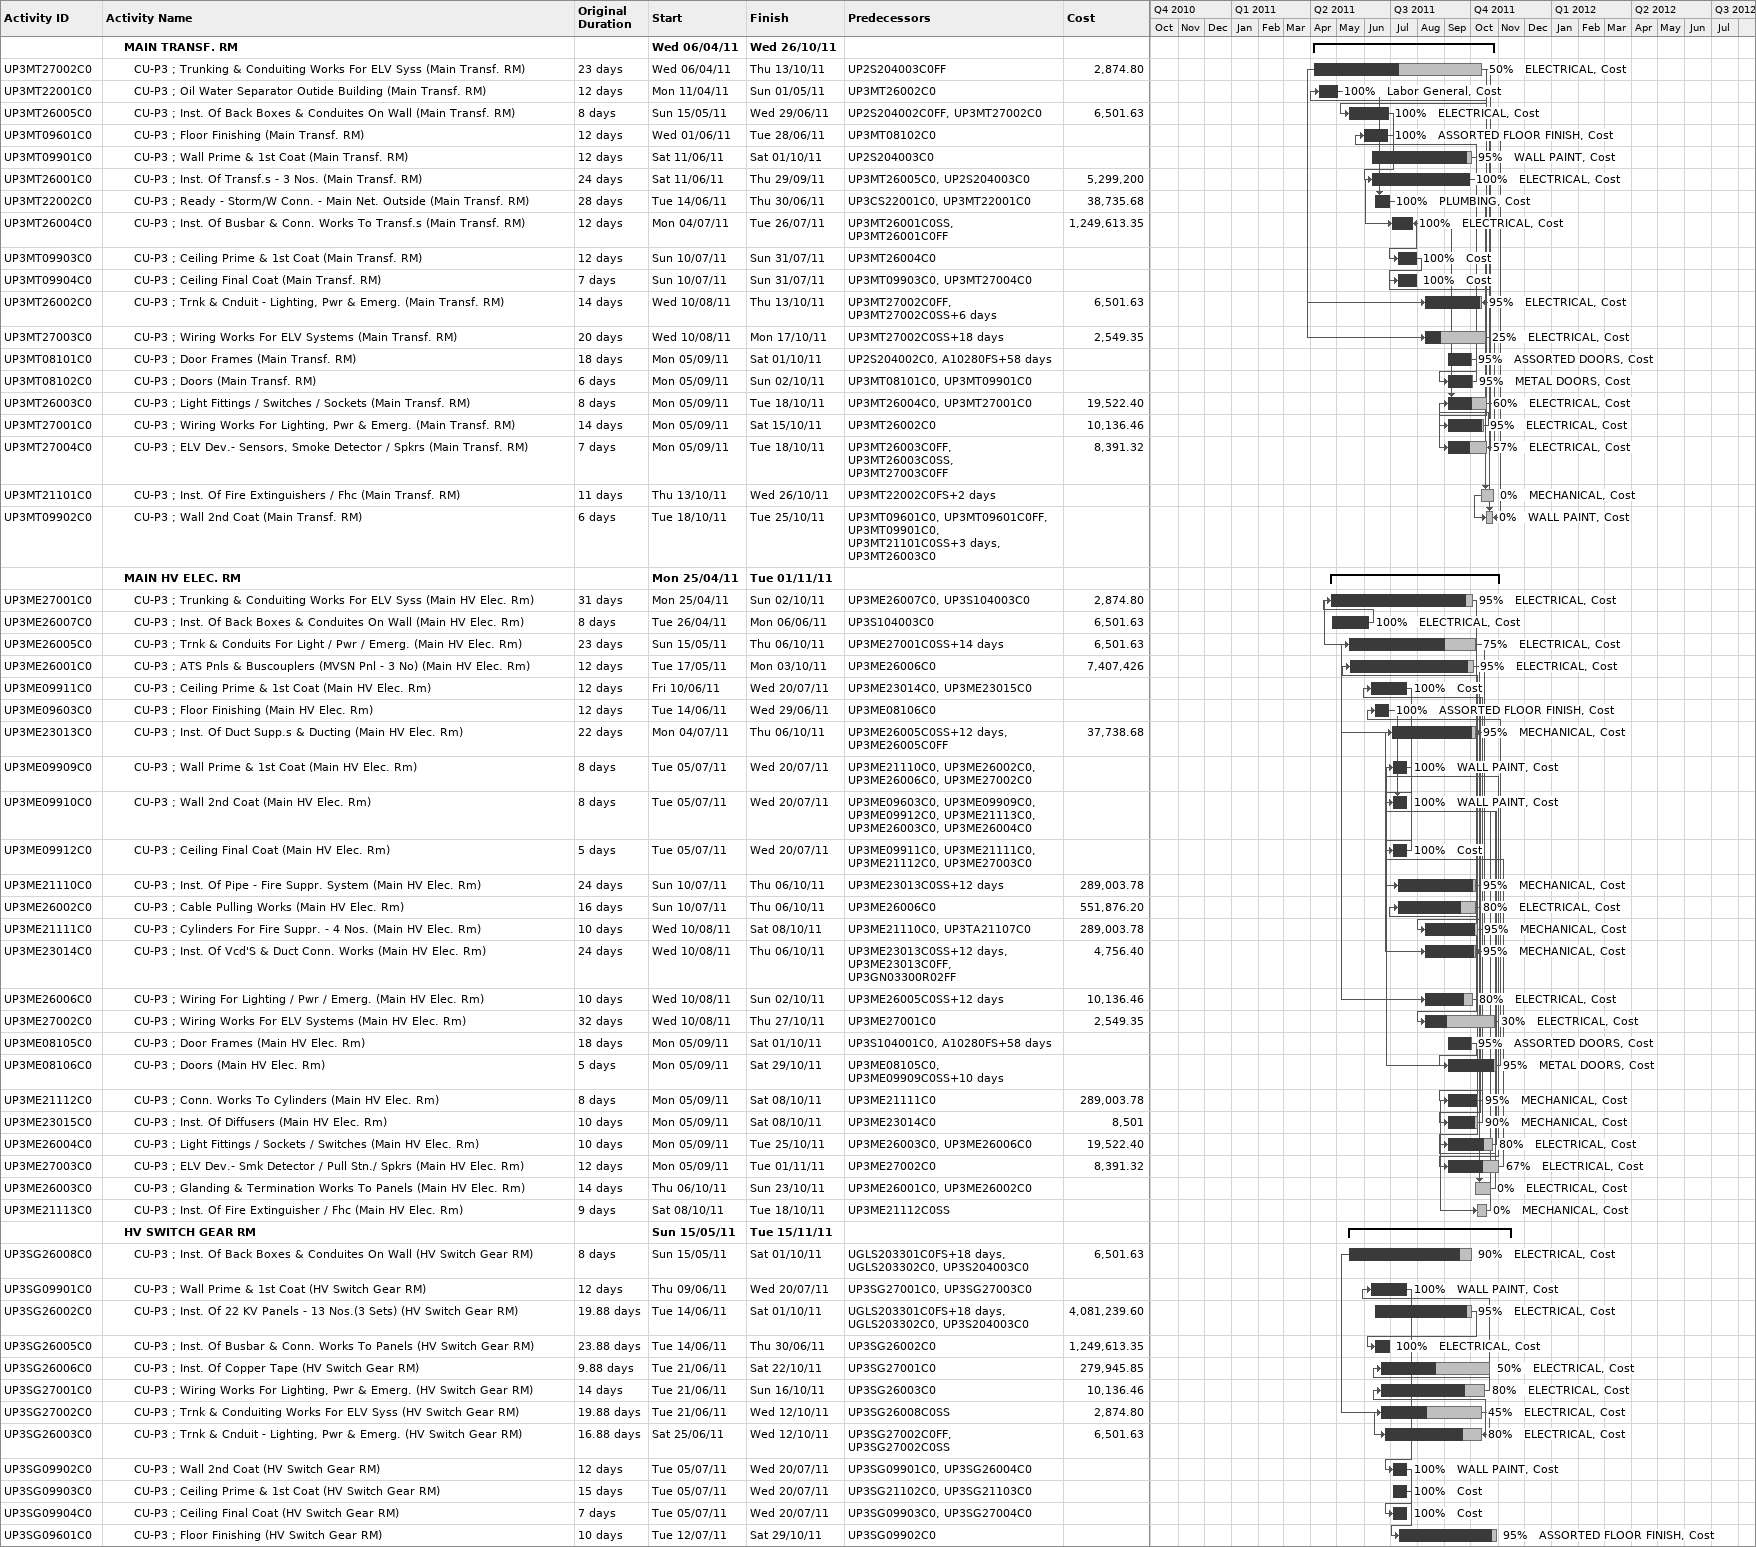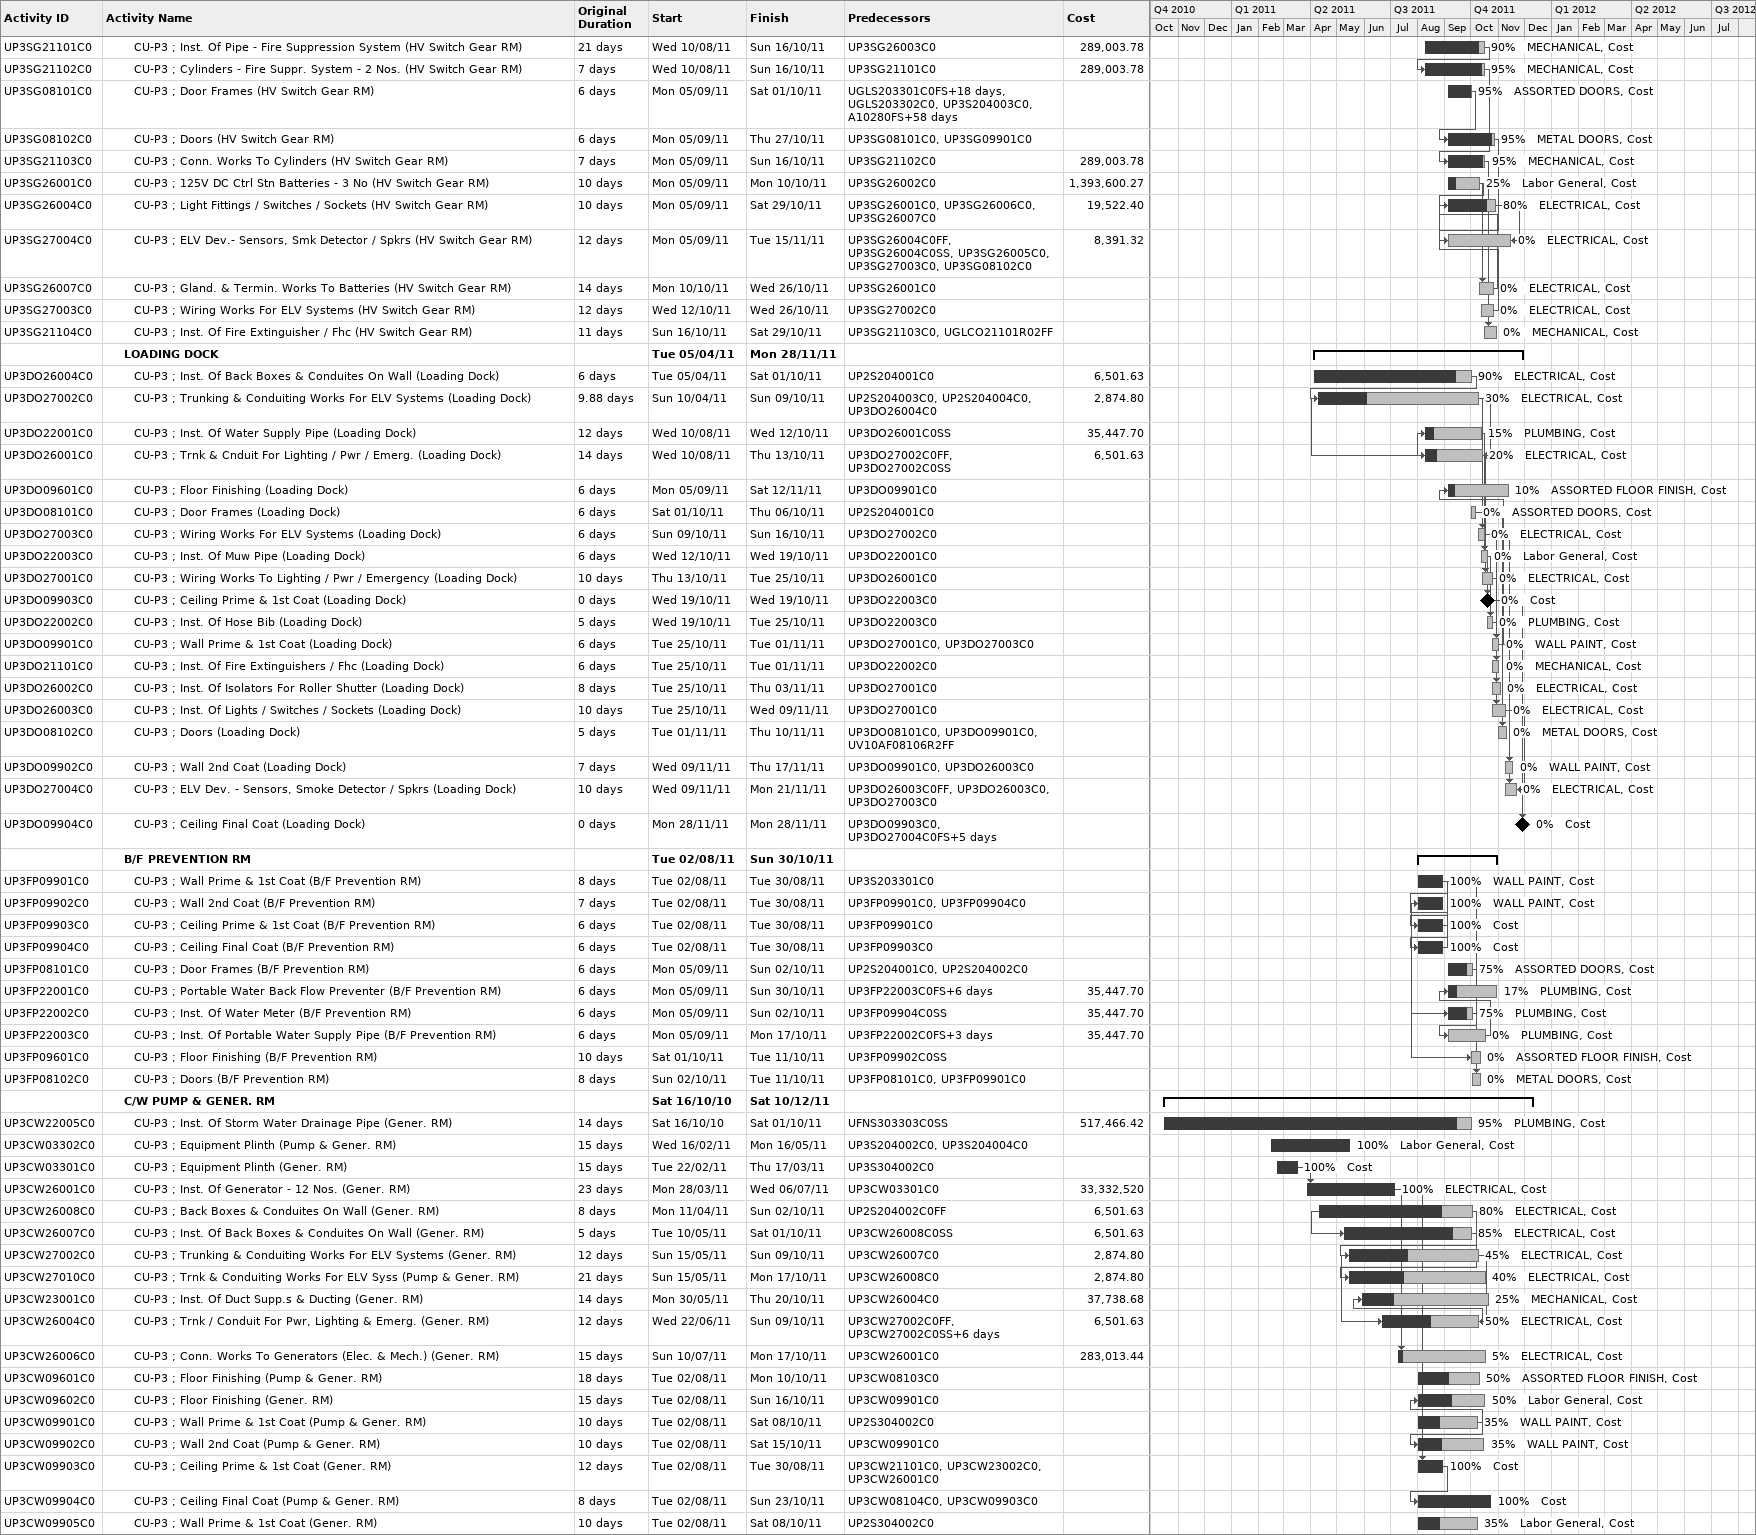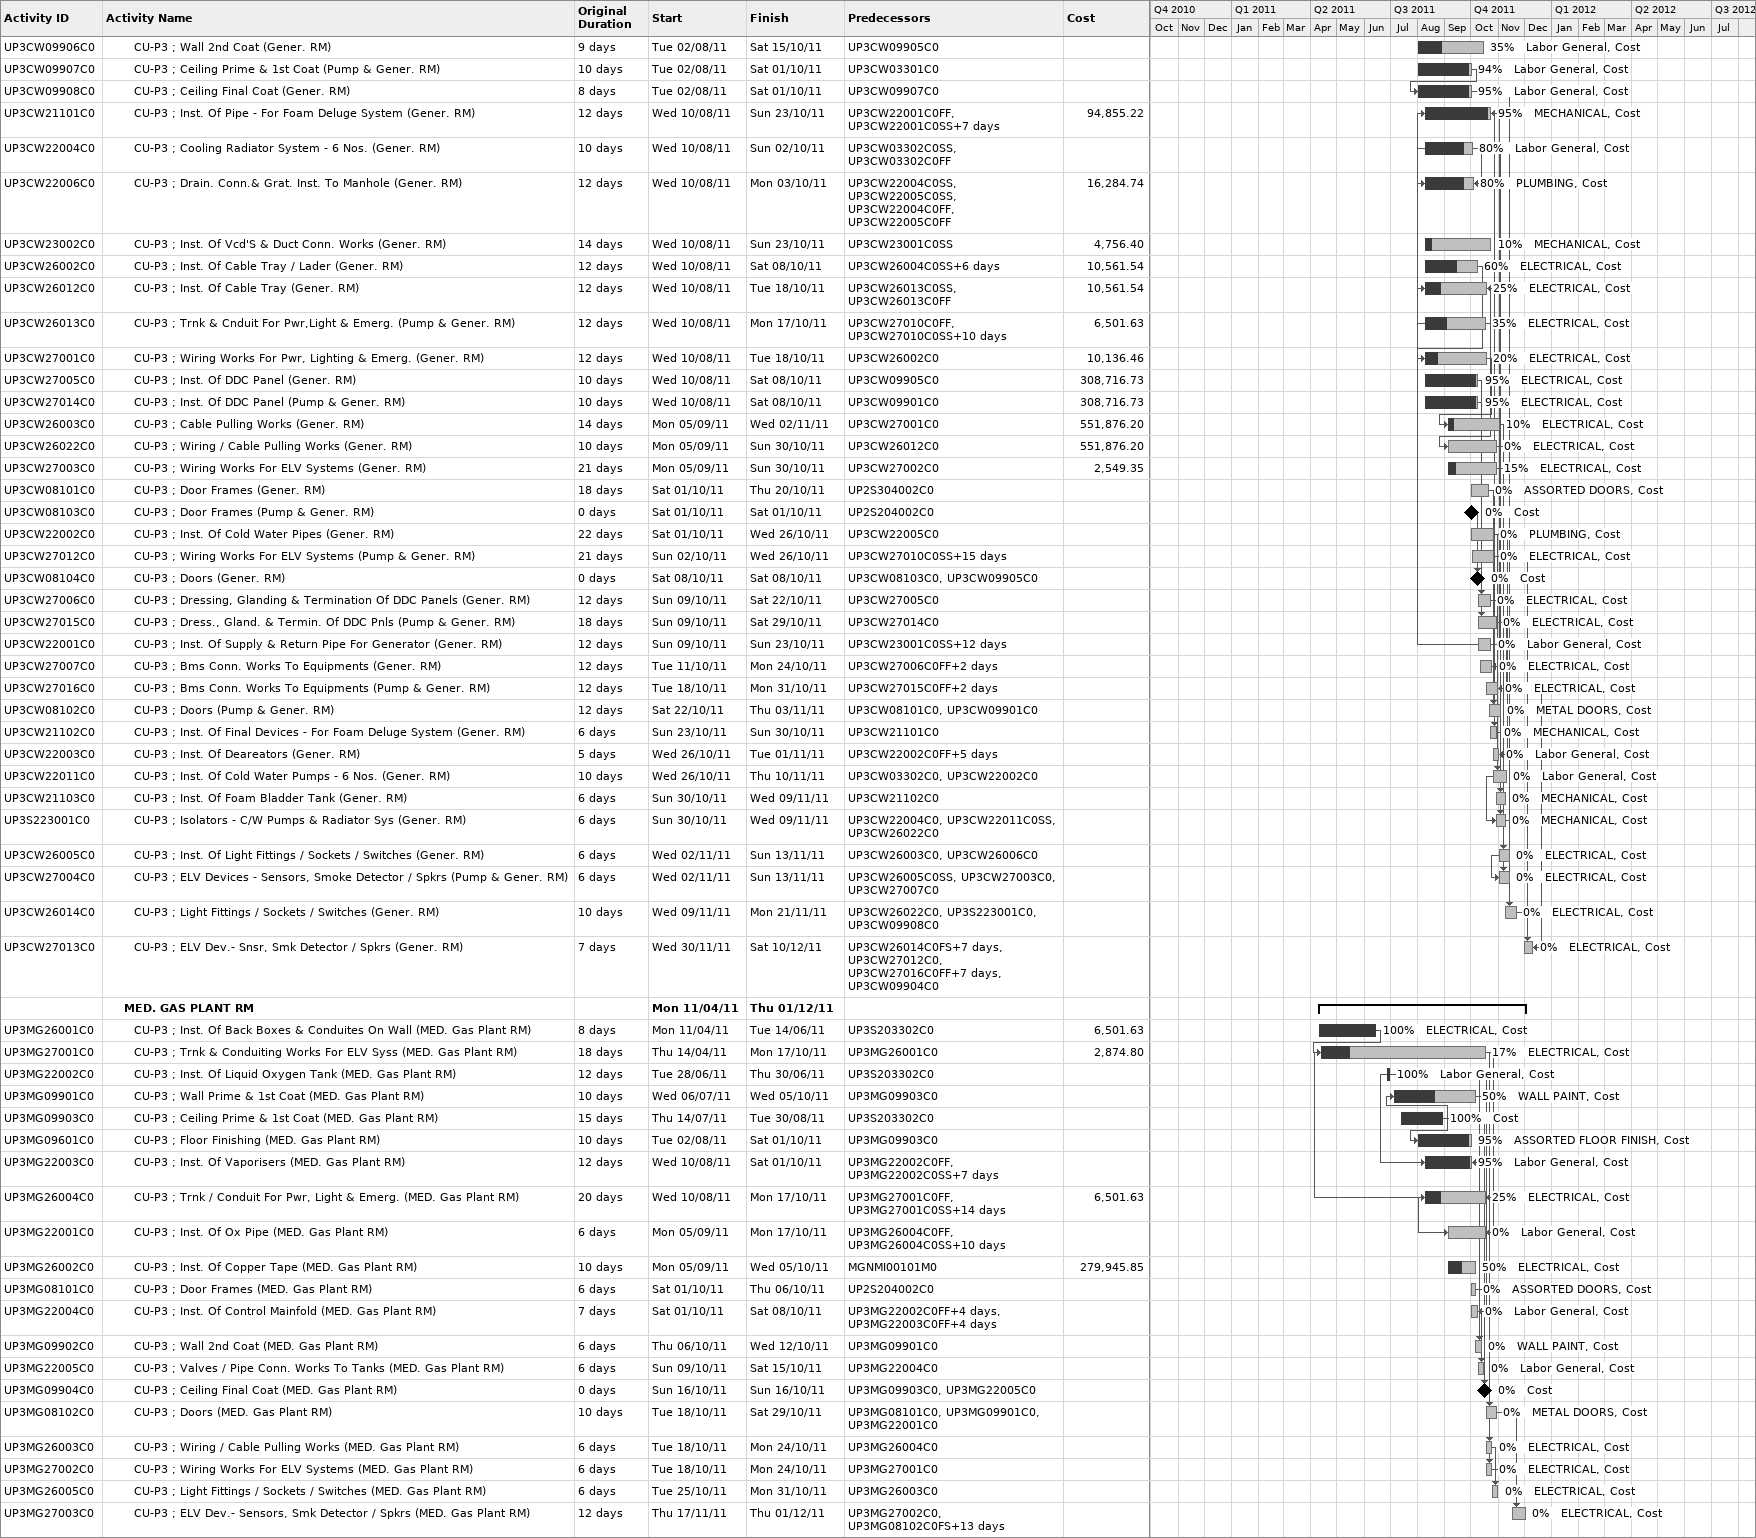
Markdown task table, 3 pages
| ID | Level | Task | Original duration | Start | Finish | Predecessors | Resources | % complete | Cost |
|---|---|---|---|---|---|---|---|---|---|
|  | 3 | **MAIN TRANSF. RM** |  | 2011-04-06 | 2011-10-26 |  |  |  |  |
| UP3MT27002C0 | 4 | CU-P3 ; Trunking & Conduiting Works For ELV Syss (Main Transf. RM) | 23d | 2011-04-06 | 2011-10-13 | UP2S204003C0FF | ELECTRICAL, Cost | 50 | 2874.80 |
| UP3MT22001C0 | 4 | CU-P3 ; Oil Water Separator Outide Building (Main Transf. RM) | 12d | 2011-04-11 | 2011-05-01 | UP3MT26002C0 | Labor General, Cost | 100 |  |
| UP3MT26005C0 | 4 | CU-P3 ; Inst. Of Back Boxes & Conduites On Wall (Main Transf. RM) | 8d | 2011-05-15 | 2011-06-29 | UP2S204002C0FF, UP3MT27002C0 | ELECTRICAL, Cost | 100 | 6501.63 |
| UP3MT09601C0 | 4 | CU-P3 ; Floor Finishing (Main Transf. RM) | 12d | 2011-06-01 | 2011-06-28 | UP3MT08102C0 | ASSORTED FLOOR FINISH, Cost | 100 |  |
| UP3MT09901C0 | 4 | CU-P3 ; Wall Prime & 1st Coat (Main Transf. RM) | 12d | 2011-06-11 | 2011-10-01 | UP2S204003C0 | WALL PAINT, Cost | 95 |  |
| UP3MT26001C0 | 4 | CU-P3 ; Inst. Of Transf.s - 3 Nos. (Main Transf. RM) | 24d | 2011-06-11 | 2011-09-29 | UP3MT26005C0, UP2S204003C0 | ELECTRICAL, Cost | 100 | 5299200 |
| UP3MT22002C0 | 4 | CU-P3 ; Ready - Storm/W Conn. - Main Net. Outside (Main Transf. RM) | 28d | 2011-06-14 | 2011-06-30 | UP3CS22001C0, UP3MT22001C0 | PLUMBING, Cost | 100 | 38735.68 |
| UP3MT26004C0 | 4 | CU-P3 ; Inst. Of Busbar & Conn. Works To Transf.s (Main Transf. RM) | 12d | 2011-07-04 | 2011-07-26 | UP3MT26001C0SS, UP3MT26001C0FF | ELECTRICAL, Cost | 100 | 1249613.35 |
| UP3MT09903C0 | 4 | CU-P3 ; Ceiling Prime & 1st Coat (Main Transf. RM) | 12d | 2011-07-10 | 2011-07-31 | UP3MT26004C0 | Cost | 100 |  |
| UP3MT09904C0 | 4 | CU-P3 ; Ceiling Final Coat (Main Transf. RM) | 7d | 2011-07-10 | 2011-07-31 | UP3MT09903C0, UP3MT27004C0 | Cost | 100 |  |
| UP3MT26002C0 | 4 | CU-P3 ; Trnk & Cnduit - Lighting, Pwr & Emerg. (Main Transf. RM) | 14d | 2011-08-10 | 2011-10-13 | UP3MT27002C0FF, UP3MT27002C0SS+6d | ELECTRICAL, Cost | 95 | 6501.63 |
| UP3MT27003C0 | 4 | CU-P3 ; Wiring Works For ELV Systems (Main Transf. RM) | 20d | 2011-08-10 | 2011-10-17 | UP3MT27002C0SS+18d | ELECTRICAL, Cost | 25 | 2549.35 |
| UP3MT08101C0 | 4 | CU-P3 ; Door Frames (Main Transf. RM) | 18d | 2011-09-05 | 2011-10-01 | UP2S204002C0, A10280FS+58d | ASSORTED DOORS, Cost | 95 |  |
| UP3MT08102C0 | 4 | CU-P3 ; Doors (Main Transf. RM) | 6d | 2011-09-05 | 2011-10-02 | UP3MT08101C0, UP3MT09901C0 | METAL DOORS, Cost | 95 |  |
| UP3MT26003C0 | 4 | CU-P3 ; Light Fittings / Switches / Sockets (Main Transf. RM) | 8d | 2011-09-05 | 2011-10-18 | UP3MT26004C0, UP3MT27001C0 | ELECTRICAL, Cost | 60 | 19522.40 |
| UP3MT27001C0 | 4 | CU-P3 ; Wiring Works For Lighting, Pwr & Emerg. (Main Transf. RM) | 14d | 2011-09-05 | 2011-10-15 | UP3MT26002C0 | ELECTRICAL, Cost | 95 | 10136.46 |
| UP3MT27004C0 | 4 | CU-P3 ; ELV Dev.- Sensors, Smoke Detector / Spkrs (Main Transf. RM) | 7d | 2011-09-05 | 2011-10-18 | UP3MT26003C0FF, UP3MT26003C0SS, UP3MT27003C0FF | ELECTRICAL, Cost | 57 | 8391.32 |
| UP3MT21101C0 | 4 | CU-P3 ; Inst. Of Fire Extinguishers / Fhc (Main Transf. RM) | 11d | 2011-10-13 | 2011-10-26 | UP3MT22002C0FS+2d | MECHANICAL, Cost | 0 |  |
| UP3MT09902C0 | 4 | CU-P3 ; Wall 2nd Coat (Main Transf. RM) | 6d | 2011-10-18 | 2011-10-25 | UP3MT09601C0, UP3MT09601C0FF, UP3MT09901C0, UP3MT21101C0SS+3d, UP3MT26003C0 | WALL PAINT, Cost | 0 |  |
|  | 3 | **MAIN HV ELEC. RM** |  | 2011-04-25 | 2011-11-01 |  |  |  |  |
| UP3ME27001C0 | 4 | CU-P3 ; Trunking & Conduiting Works For ELV Syss (Main HV Elec. Rm) | 31d | 2011-04-25 | 2011-10-02 | UP3ME26007C0, UP3S104003C0 | ELECTRICAL, Cost | 95 | 2874.80 |
| UP3ME26007C0 | 4 | CU-P3 ; Inst. Of Back Boxes & Conduites On Wall (Main HV Elec. Rm) | 8d | 2011-04-26 | 2011-06-06 | UP3S104003C0 | ELECTRICAL, Cost | 100 | 6501.63 |
| UP3ME26005C0 | 4 | CU-P3 ; Trnk & Conduits For Light / Pwr / Emerg. (Main HV Elec. Rm) | 23d | 2011-05-15 | 2011-10-06 | UP3ME27001C0SS+14d | ELECTRICAL, Cost | 75 | 6501.63 |
| UP3ME26001C0 | 4 | CU-P3 ; ATS Pnls & Buscouplers (MVSN Pnl - 3 No) (Main HV Elec. Rm) | 12d | 2011-05-17 | 2011-10-03 | UP3ME26006C0 | ELECTRICAL, Cost | 95 | 7407426 |
| UP3ME09911C0 | 4 | CU-P3 ; Ceiling Prime & 1st Coat (Main HV Elec. Rm) | 12d | 2011-06-10 | 2011-07-20 | UP3ME23014C0, UP3ME23015C0 | Cost | 100 |  |
| UP3ME09603C0 | 4 | CU-P3 ; Floor Finishing (Main HV Elec. Rm) | 12d | 2011-06-14 | 2011-06-29 | UP3ME08106C0 | ASSORTED FLOOR FINISH, Cost | 100 |  |
| UP3ME23013C0 | 4 | CU-P3 ; Inst. Of Duct Supp.s & Ducting (Main HV Elec. Rm) | 22d | 2011-07-04 | 2011-10-06 | UP3ME26005C0SS+12d, UP3ME26005C0FF | MECHANICAL, Cost | 95 | 37738.68 |
| UP3ME09909C0 | 4 | CU-P3 ; Wall Prime & 1st Coat (Main HV Elec. Rm) | 8d | 2011-07-05 | 2011-07-20 | UP3ME21110C0, UP3ME26002C0, UP3ME26006C0, UP3ME27002C0 | WALL PAINT, Cost | 100 |  |
| UP3ME09910C0 | 4 | CU-P3 ; Wall 2nd Coat (Main HV Elec. Rm) | 8d | 2011-07-05 | 2011-07-20 | UP3ME09603C0, UP3ME09909C0, UP3ME09912C0, UP3ME21113C0, UP3ME26003C0, UP3ME26004C0 | WALL PAINT, Cost | 100 |  |
| UP3ME09912C0 | 4 | CU-P3 ; Ceiling Final Coat (Main HV Elec. Rm) | 5d | 2011-07-05 | 2011-07-20 | UP3ME09911C0, UP3ME21111C0, UP3ME21112C0, UP3ME27003C0 | Cost | 100 |  |
| UP3ME21110C0 | 4 | CU-P3 ; Inst. Of Pipe - Fire Suppr. System (Main HV Elec. Rm) | 24d | 2011-07-10 | 2011-10-06 | UP3ME23013C0SS+12d | MECHANICAL, Cost | 95 | 289003.78 |
| UP3ME26002C0 | 4 | CU-P3 ; Cable Pulling Works (Main HV Elec. Rm) | 16d | 2011-07-10 | 2011-10-06 | UP3ME26006C0 | ELECTRICAL, Cost | 80 | 551876.20 |
| UP3ME21111C0 | 4 | CU-P3 ; Cylinders For Fire Suppr. - 4 Nos. (Main HV Elec. Rm) | 10d | 2011-08-10 | 2011-10-08 | UP3ME21110C0, UP3TA21107C0 | MECHANICAL, Cost | 95 | 289003.78 |
| UP3ME23014C0 | 4 | CU-P3 ; Inst. Of Vcd'S & Duct Conn. Works (Main HV Elec. Rm) | 24d | 2011-08-10 | 2011-10-06 | UP3ME23013C0SS+12d, UP3ME23013C0FF, UP3GN03300R02FF | MECHANICAL, Cost | 95 | 4756.40 |
| UP3ME26006C0 | 4 | CU-P3 ; Wiring For Lighting / Pwr / Emerg. (Main HV Elec. Rm) | 10d | 2011-08-10 | 2011-10-02 | UP3ME26005C0SS+12d | ELECTRICAL, Cost | 80 | 10136.46 |
| UP3ME27002C0 | 4 | CU-P3 ; Wiring Works For ELV Systems (Main HV Elec. Rm) | 32d | 2011-08-10 | 2011-10-27 | UP3ME27001C0 | ELECTRICAL, Cost | 30 | 2549.35 |
| UP3ME08105C0 | 4 | CU-P3 ; Door Frames (Main HV Elec. Rm) | 18d | 2011-09-05 | 2011-10-01 | UP3S104001C0, A10280FS+58d | ASSORTED DOORS, Cost | 95 |  |
| UP3ME08106C0 | 4 | CU-P3 ; Doors (Main HV Elec. Rm) | 5d | 2011-09-05 | 2011-10-29 | UP3ME08105C0, UP3ME09909C0SS+10d | METAL DOORS, Cost | 95 |  |
| UP3ME21112C0 | 4 | CU-P3 ; Conn. Works To Cylinders (Main HV Elec. Rm) | 8d | 2011-09-05 | 2011-10-08 | UP3ME21111C0 | MECHANICAL, Cost | 95 | 289003.78 |
| UP3ME23015C0 | 4 | CU-P3 ; Inst. Of Diffusers (Main HV Elec. Rm) | 10d | 2011-09-05 | 2011-10-08 | UP3ME23014C0 | MECHANICAL, Cost | 90 | 8501 |
| UP3ME26004C0 | 4 | CU-P3 ; Light Fittings / Sockets / Switches (Main HV Elec. Rm) | 10d | 2011-09-05 | 2011-10-25 | UP3ME26003C0, UP3ME26006C0 | ELECTRICAL, Cost | 80 | 19522.40 |
| UP3ME27003C0 | 4 | CU-P3 ; ELV Dev.- Smk Detector / Pull Stn./ Spkrs (Main HV Elec. Rm) | 12d | 2011-09-05 | 2011-11-01 | UP3ME27002C0 | ELECTRICAL, Cost | 67 | 8391.32 |
| UP3ME26003C0 | 4 | CU-P3 ; Glanding & Termination Works To Panels (Main HV Elec. Rm) | 14d | 2011-10-06 | 2011-10-23 | UP3ME26001C0, UP3ME26002C0 | ELECTRICAL, Cost | 0 |  |
| UP3ME21113C0 | 4 | CU-P3 ; Inst. Of Fire Extinguisher / Fhc (Main HV Elec. Rm) | 9d | 2011-10-08 | 2011-10-18 | UP3ME21112C0SS | MECHANICAL, Cost | 0 |  |
|  | 3 | **HV SWITCH GEAR RM** |  | 2011-05-15 | 2011-11-15 |  |  |  |  |
| UP3SG26008C0 | 4 | CU-P3 ; Inst. Of Back Boxes & Conduites On Wall (HV Switch Gear RM) | 8d | 2011-05-15 | 2011-10-01 | UGLS203301C0FS+18d, UGLS203302C0, UP3S204003C0 | ELECTRICAL, Cost | 90 | 6501.63 |
| UP3SG09901C0 | 4 | CU-P3 ; Wall Prime & 1st Coat (HV Switch Gear RM) | 12d | 2011-06-09 | 2011-07-20 | UP3SG27001C0, UP3SG27003C0 | WALL PAINT, Cost | 100 |  |
| UP3SG26002C0 | 4 | CU-P3 ; Inst. Of 22 KV Panels - 13 Nos.(3 Sets) (HV Switch Gear RM) | 19.88d | 2011-06-14 | 2011-10-01 | UGLS203301C0FS+18d, UGLS203302C0, UP3S204003C0 | ELECTRICAL, Cost | 95 | 4081239.60 |
| UP3SG26005C0 | 4 | CU-P3 ; Inst. Of Busbar & Conn. Works To Panels (HV Switch Gear RM) | 23.88d | 2011-06-14 | 2011-06-30 | UP3SG26002C0 | ELECTRICAL, Cost | 100 | 1249613.35 |
| UP3SG26006C0 | 4 | CU-P3 ; Inst. Of Copper Tape (HV Switch Gear RM) | 9.88d | 2011-06-21 | 2011-10-22 | UP3SG27001C0 | ELECTRICAL, Cost | 50 | 279945.85 |
| UP3SG27001C0 | 4 | CU-P3 ; Wiring Works For Lighting, Pwr & Emerg. (HV Switch Gear RM) | 14d | 2011-06-21 | 2011-10-16 | UP3SG26003C0 | ELECTRICAL, Cost | 80 | 10136.46 |
| UP3SG27002C0 | 4 | CU-P3 ; Trnk & Conduiting Works For ELV Syss (HV Switch Gear RM) | 19.88d | 2011-06-21 | 2011-10-12 | UP3SG26008C0SS | ELECTRICAL, Cost | 45 | 2874.80 |
| UP3SG26003C0 | 4 | CU-P3 ; Trnk & Cnduit - Lighting, Pwr & Emerg. (HV Switch Gear RM) | 16.88d | 2011-06-25 | 2011-10-12 | UP3SG27002C0FF, UP3SG27002C0SS | ELECTRICAL, Cost | 80 | 6501.63 |
| UP3SG09902C0 | 4 | CU-P3 ; Wall 2nd Coat (HV Switch Gear RM) | 12d | 2011-07-05 | 2011-07-20 | UP3SG09901C0, UP3SG26004C0 | WALL PAINT, Cost | 100 |  |
| UP3SG09903C0 | 4 | CU-P3 ; Ceiling Prime & 1st Coat (HV Switch Gear RM) | 15d | 2011-07-05 | 2011-07-20 | UP3SG21102C0, UP3SG21103C0 | Cost | 100 |  |
| UP3SG09904C0 | 4 | CU-P3 ; Ceiling Final Coat (HV Switch Gear RM) | 7d | 2011-07-05 | 2011-07-20 | UP3SG09903C0, UP3SG27004C0 | Cost | 100 |  |
| UP3SG09601C0 | 4 | CU-P3 ; Floor Finishing (HV Switch Gear RM) | 10d | 2011-07-12 | 2011-10-29 | UP3SG09902C0 | ASSORTED FLOOR FINISH, Cost | 95 |  |
| UP3SG21101C0 | 4 | CU-P3 ; Inst. Of Pipe - Fire Suppression System (HV Switch Gear RM) | 21d | 2011-08-10 | 2011-10-16 | UP3SG26003C0 | MECHANICAL, Cost | 90 | 289003.78 |
| UP3SG21102C0 | 4 | CU-P3 ; Cylinders - Fire Suppr. System - 2 Nos. (HV Switch Gear RM) | 7d | 2011-08-10 | 2011-10-16 | UP3SG21101C0 | MECHANICAL, Cost | 95 | 289003.78 |
| UP3SG08101C0 | 4 | CU-P3 ; Door Frames (HV Switch Gear RM) | 6d | 2011-09-05 | 2011-10-01 | UGLS203301C0FS+18d, UGLS203302C0, UP3S204003C0, A10280FS+58d | ASSORTED DOORS, Cost | 95 |  |
| UP3SG08102C0 | 4 | CU-P3 ; Doors (HV Switch Gear RM) | 6d | 2011-09-05 | 2011-10-27 | UP3SG08101C0, UP3SG09901C0 | METAL DOORS, Cost | 95 |  |
| UP3SG21103C0 | 4 | CU-P3 ; Conn. Works To Cylinders (HV Switch Gear RM) | 7d | 2011-09-05 | 2011-10-16 | UP3SG21102C0 | MECHANICAL, Cost | 95 | 289003.78 |
| UP3SG26001C0 | 4 | CU-P3 ; 125V DC Ctrl Stn Batteries - 3 No (HV Switch Gear RM) | 10d | 2011-09-05 | 2011-10-10 | UP3SG26002C0 | Labor General, Cost | 25 | 1393600.27 |
| UP3SG26004C0 | 4 | CU-P3 ; Light Fittings / Switches / Sockets (HV Switch Gear RM) | 10d | 2011-09-05 | 2011-10-29 | UP3SG26001C0, UP3SG26006C0, UP3SG26007C0 | ELECTRICAL, Cost | 80 | 19522.40 |
| UP3SG27004C0 | 4 | CU-P3 ; ELV Dev.- Sensors, Smk Detector / Spkrs (HV Switch Gear RM) | 12d | 2011-09-05 | 2011-11-15 | UP3SG26004C0FF, UP3SG26004C0SS, UP3SG26005C0, UP3SG27003C0, UP3SG08102C0 | ELECTRICAL, Cost | 0 | 8391.32 |
| UP3SG26007C0 | 4 | CU-P3 ; Gland. & Termin. Works To Batteries (HV Switch Gear RM) | 14d | 2011-10-10 | 2011-10-26 | UP3SG26001C0 | ELECTRICAL, Cost | 0 |  |
| UP3SG27003C0 | 4 | CU-P3 ; Wiring Works For ELV Systems (HV Switch Gear RM) | 12d | 2011-10-12 | 2011-10-26 | UP3SG27002C0 | ELECTRICAL, Cost | 0 |  |
| UP3SG21104C0 | 4 | CU-P3 ; Inst. Of Fire Extinguisher / Fhc (HV Switch Gear RM) | 11d | 2011-10-16 | 2011-10-29 | UP3SG21103C0, UGLCO21101R02FF | MECHANICAL, Cost | 0 |  |
|  | 3 | **LOADING DOCK** |  | 2011-04-05 | 2011-11-28 |  |  |  |  |
| UP3DO26004C0 | 4 | CU-P3 ; Inst. Of Back Boxes & Conduites On Wall (Loading Dock) | 6d | 2011-04-05 | 2011-10-01 | UP2S204001C0 | ELECTRICAL, Cost | 90 | 6501.63 |
| UP3DO27002C0 | 4 | CU-P3 ; Trunking & Conduiting Works For ELV Systems (Loading Dock) | 9.88d | 2011-04-10 | 2011-10-09 | UP2S204003C0, UP2S204004C0, UP3DO26004C0 | ELECTRICAL, Cost | 30 | 2874.80 |
| UP3DO22001C0 | 4 | CU-P3 ; Inst. Of Water Supply Pipe (Loading Dock) | 12d | 2011-08-10 | 2011-10-12 | UP3DO26001C0SS | PLUMBING, Cost | 15 | 35447.70 |
| UP3DO26001C0 | 4 | CU-P3 ; Trnk & Cnduit For Lighting / Pwr / Emerg. (Loading Dock) | 14d | 2011-08-10 | 2011-10-13 | UP3DO27002C0FF, UP3DO27002C0SS | ELECTRICAL, Cost | 20 | 6501.63 |
| UP3DO09601C0 | 4 | CU-P3 ; Floor Finishing (Loading Dock) | 6d | 2011-09-05 | 2011-11-12 | UP3DO09901C0 | ASSORTED FLOOR FINISH, Cost | 10 |  |
| UP3DO08101C0 | 4 | CU-P3 ; Door Frames (Loading Dock) | 6d | 2011-10-01 | 2011-10-06 | UP2S204001C0 | ASSORTED DOORS, Cost | 0 |  |
| UP3DO27003C0 | 4 | CU-P3 ; Wiring Works For ELV Systems (Loading Dock) | 6d | 2011-10-09 | 2011-10-16 | UP3DO27002C0 | ELECTRICAL, Cost | 0 |  |
| UP3DO22003C0 | 4 | CU-P3 ; Inst. Of Muw Pipe (Loading Dock) | 6d | 2011-10-12 | 2011-10-19 | UP3DO22001C0 | Labor General, Cost | 0 |  |
| UP3DO27001C0 | 4 | CU-P3 ; Wiring Works To Lighting / Pwr / Emergency (Loading Dock) | 10d | 2011-10-13 | 2011-10-25 | UP3DO26001C0 | ELECTRICAL, Cost | 0 |  |
| UP3DO09903C0 | 4 | CU-P3 ; Ceiling Prime & 1st Coat (Loading Dock) | 0d | 2011-10-19 | 2011-10-19 | UP3DO22003C0 | Cost | 0 |  |
| UP3DO22002C0 | 4 | CU-P3 ; Inst. Of Hose Bib (Loading Dock) | 5d | 2011-10-19 | 2011-10-25 | UP3DO22003C0 | PLUMBING, Cost | 0 |  |
| UP3DO09901C0 | 4 | CU-P3 ; Wall Prime & 1st Coat (Loading Dock) | 6d | 2011-10-25 | 2011-11-01 | UP3DO27001C0, UP3DO27003C0 | WALL PAINT, Cost | 0 |  |
| UP3DO21101C0 | 4 | CU-P3 ; Inst. Of Fire Extinguishers / Fhc (Loading Dock) | 6d | 2011-10-25 | 2011-11-01 | UP3DO22002C0 | MECHANICAL, Cost | 0 |  |
| UP3DO26002C0 | 4 | CU-P3 ; Inst. Of Isolators For Roller Shutter (Loading Dock) | 8d | 2011-10-25 | 2011-11-03 | UP3DO27001C0 | ELECTRICAL, Cost | 0 |  |
| UP3DO26003C0 | 4 | CU-P3 ; Inst. Of Lights / Switches / Sockets (Loading Dock) | 10d | 2011-10-25 | 2011-11-09 | UP3DO27001C0 | ELECTRICAL, Cost | 0 |  |
| UP3DO08102C0 | 4 | CU-P3 ; Doors (Loading Dock) | 5d | 2011-11-01 | 2011-11-10 | UP3DO08101C0, UP3DO09901C0, UV10AF08106R2FF | METAL DOORS, Cost | 0 |  |
| UP3DO09902C0 | 4 | CU-P3 ; Wall 2nd Coat (Loading Dock) | 7d | 2011-11-09 | 2011-11-17 | UP3DO09901C0, UP3DO26003C0 | WALL PAINT, Cost | 0 |  |
| UP3DO27004C0 | 4 | CU-P3 ; ELV Dev. - Sensors, Smoke Detector / Spkrs (Loading Dock) | 10d | 2011-11-09 | 2011-11-21 | UP3DO26003C0FF, UP3DO26003C0, UP3DO27003C0 | ELECTRICAL, Cost | 0 |  |
| UP3DO09904C0 | 4 | CU-P3 ; Ceiling Final Coat (Loading Dock) | 0d | 2011-11-28 | 2011-11-28 | UP3DO09903C0, UP3DO27004C0FS+5d | Cost | 0 |  |
|  | 3 | **B/F PREVENTION RM** |  | 2011-08-02 | 2011-10-30 |  |  |  |  |
| UP3FP09901C0 | 4 | CU-P3 ; Wall Prime & 1st Coat (B/F Prevention RM) | 8d | 2011-08-02 | 2011-08-30 | UP3S203301C0 | WALL PAINT, Cost | 100 |  |
| UP3FP09902C0 | 4 | CU-P3 ; Wall 2nd Coat (B/F Prevention RM) | 7d | 2011-08-02 | 2011-08-30 | UP3FP09901C0, UP3FP09904C0 | WALL PAINT, Cost | 100 |  |
| UP3FP09903C0 | 4 | CU-P3 ; Ceiling Prime & 1st Coat (B/F Prevention RM) | 6d | 2011-08-02 | 2011-08-30 | UP3FP09901C0 | Cost | 100 |  |
| UP3FP09904C0 | 4 | CU-P3 ; Ceiling Final Coat (B/F Prevention RM) | 6d | 2011-08-02 | 2011-08-30 | UP3FP09903C0 | Cost | 100 |  |
| UP3FP08101C0 | 4 | CU-P3 ; Door Frames (B/F Prevention RM) | 6d | 2011-09-05 | 2011-10-02 | UP2S204001C0, UP2S204002C0 | ASSORTED DOORS, Cost | 75 |  |
| UP3FP22001C0 | 4 | CU-P3 ; Portable Water Back Flow Preventer (B/F Prevention RM) | 6d | 2011-09-05 | 2011-10-30 | UP3FP22003C0FS+6d | PLUMBING, Cost | 17 | 35447.70 |
| UP3FP22002C0 | 4 | CU-P3 ; Inst. Of Water Meter (B/F Prevention RM) | 6d | 2011-09-05 | 2011-10-02 | UP3FP09904C0SS | PLUMBING, Cost | 75 | 35447.70 |
| UP3FP22003C0 | 4 | CU-P3 ; Inst. Of Portable Water Supply Pipe (B/F Prevention RM) | 6d | 2011-09-05 | 2011-10-17 | UP3FP22002C0FS+3d | PLUMBING, Cost | 0 | 35447.70 |
| UP3FP09601C0 | 4 | CU-P3 ; Floor Finishing (B/F Prevention RM) | 10d | 2011-10-01 | 2011-10-11 | UP3FP09902C0SS | ASSORTED FLOOR FINISH, Cost | 0 |  |
| UP3FP08102C0 | 4 | CU-P3 ; Doors (B/F Prevention RM) | 8d | 2011-10-02 | 2011-10-11 | UP3FP08101C0, UP3FP09901C0 | METAL DOORS, Cost | 0 |  |
|  | 3 | **C/W PUMP & GENER. RM** |  | 2010-10-16 | 2011-12-10 |  |  |  |  |
| UP3CW22005C0 | 4 | CU-P3 ; Inst. Of Storm Water Drainage Pipe (Gener. RM) | 14d | 2010-10-16 | 2011-10-01 | UFNS303303C0SS | PLUMBING, Cost | 95 | 517466.42 |
| UP3CW03302C0 | 4 | CU-P3 ; Equipment Plinth (Pump & Gener. RM) | 15d | 2011-02-16 | 2011-05-16 | UP3S204002C0, UP3S204004C0 | Labor General, Cost | 100 |  |
| UP3CW03301C0 | 4 | CU-P3 ; Equipment Plinth (Gener. RM) | 15d | 2011-02-22 | 2011-03-17 | UP3S304002C0 | Cost | 100 |  |
| UP3CW26001C0 | 4 | CU-P3 ; Inst. Of Generator - 12 Nos. (Gener. RM) | 23d | 2011-03-28 | 2011-07-06 | UP3CW03301C0 | ELECTRICAL, Cost | 100 | 33332520 |
| UP3CW26008C0 | 4 | CU-P3 ; Back Boxes & Conduites On Wall (Gener. RM) | 8d | 2011-04-11 | 2011-10-02 | UP2S204002C0FF | ELECTRICAL, Cost | 80 | 6501.63 |
| UP3CW26007C0 | 4 | CU-P3 ; Inst. Of Back Boxes & Conduites On Wall (Gener. RM) | 5d | 2011-05-10 | 2011-10-01 | UP3CW26008C0SS | ELECTRICAL, Cost | 85 | 6501.63 |
| UP3CW27002C0 | 4 | CU-P3 ; Trunking & Conduiting Works For ELV Systems (Gener. RM) | 12d | 2011-05-15 | 2011-10-09 | UP3CW26007C0 | ELECTRICAL, Cost | 45 | 2874.80 |
| UP3CW27010C0 | 4 | CU-P3 ; Trnk & Conduiting Works For ELV Syss (Pump & Gener. RM) | 21d | 2011-05-15 | 2011-10-17 | UP3CW26008C0 | ELECTRICAL, Cost | 40 | 2874.80 |
| UP3CW23001C0 | 4 | CU-P3 ; Inst. Of Duct Supp.s & Ducting (Gener. RM) | 14d | 2011-05-30 | 2011-10-20 | UP3CW26004C0 | MECHANICAL, Cost | 25 | 37738.68 |
| UP3CW26004C0 | 4 | CU-P3 ; Trnk / Conduit For Pwr, Lighting & Emerg. (Gener. RM) | 12d | 2011-06-22 | 2011-10-09 | UP3CW27002C0FF, UP3CW27002C0SS+6d | ELECTRICAL, Cost | 50 | 6501.63 |
| UP3CW26006C0 | 4 | CU-P3 ; Conn. Works To Generators (Elec. & Mech.) (Gener. RM) | 15d | 2011-07-10 | 2011-10-17 | UP3CW26001C0 | ELECTRICAL, Cost | 5 | 283013.44 |
| UP3CW09601C0 | 4 | CU-P3 ; Floor Finishing (Pump & Gener. RM) | 18d | 2011-08-02 | 2011-10-10 | UP3CW08103C0 | ASSORTED FLOOR FINISH, Cost | 50 |  |
| UP3CW09602C0 | 4 | CU-P3 ; Floor Finishing (Gener. RM) | 15d | 2011-08-02 | 2011-10-16 | UP3CW09901C0 | Labor General, Cost | 50 |  |
| UP3CW09901C0 | 4 | CU-P3 ; Wall Prime & 1st Coat (Pump & Gener. RM) | 10d | 2011-08-02 | 2011-10-08 | UP2S304002C0 | WALL PAINT, Cost | 35 |  |
| UP3CW09902C0 | 4 | CU-P3 ; Wall 2nd Coat (Pump & Gener. RM) | 10d | 2011-08-02 | 2011-10-15 | UP3CW09901C0 | WALL PAINT, Cost | 35 |  |
| UP3CW09903C0 | 4 | CU-P3 ; Ceiling Prime & 1st Coat (Gener. RM) | 12d | 2011-08-02 | 2011-08-30 | UP3CW21101C0, UP3CW23002C0, UP3CW26001C0 | Cost | 100 |  |
| UP3CW09904C0 | 4 | CU-P3 ; Ceiling Final Coat (Pump & Gener. RM) | 8d | 2011-08-02 | 2011-10-23 | UP3CW08104C0, UP3CW09903C0 | Cost | 100 |  |
| UP3CW09905C0 | 4 | CU-P3 ; Wall Prime & 1st Coat (Gener. RM) | 10d | 2011-08-02 | 2011-10-08 | UP2S304002C0 | Labor General, Cost | 35 |  |
| UP3CW09906C0 | 4 | CU-P3 ; Wall 2nd Coat (Gener. RM) | 9d | 2011-08-02 | 2011-10-15 | UP3CW09905C0 | Labor General, Cost | 35 |  |
| UP3CW09907C0 | 4 | CU-P3 ; Ceiling Prime & 1st Coat (Pump & Gener. RM) | 10d | 2011-08-02 | 2011-10-01 | UP3CW03301C0 | Labor General, Cost | 94 |  |
| UP3CW09908C0 | 4 | CU-P3 ; Ceiling Final Coat (Gener. RM) | 8d | 2011-08-02 | 2011-10-01 | UP3CW09907C0 | Labor General, Cost | 95 |  |
| UP3CW21101C0 | 4 | CU-P3 ; Inst. Of Pipe - For Foam Deluge System (Gener. RM) | 12d | 2011-08-10 | 2011-10-23 | UP3CW22001C0FF, UP3CW22001C0SS+7d | MECHANICAL, Cost | 95 | 94855.22 |
| UP3CW22004C0 | 4 | CU-P3 ; Cooling Radiator System - 6 Nos. (Gener. RM) | 10d | 2011-08-10 | 2011-10-02 | UP3CW03302C0SS, UP3CW03302C0FF | Labor General, Cost | 80 |  |
| UP3CW22006C0 | 4 | CU-P3 ; Drain. Conn.& Grat. Inst. To Manhole (Gener. RM) | 12d | 2011-08-10 | 2011-10-03 | UP3CW22004C0SS, UP3CW22005C0SS, UP3CW22004C0FF, UP3CW22005C0FF | PLUMBING, Cost | 80 | 16284.74 |
| UP3CW23002C0 | 4 | CU-P3 ; Inst. Of Vcd'S & Duct Conn. Works (Gener. RM) | 14d | 2011-08-10 | 2011-10-23 | UP3CW23001C0SS | MECHANICAL, Cost | 10 | 4756.40 |
| UP3CW26002C0 | 4 | CU-P3 ; Inst. Of Cable Tray / Lader (Gener. RM) | 12d | 2011-08-10 | 2011-10-08 | UP3CW26004C0SS+6d | ELECTRICAL, Cost | 60 | 10561.54 |
| UP3CW26012C0 | 4 | CU-P3 ; Inst. Of Cable Tray (Gener. RM) | 12d | 2011-08-10 | 2011-10-18 | UP3CW26013C0SS, UP3CW26013C0FF | ELECTRICAL, Cost | 25 | 10561.54 |
| UP3CW26013C0 | 4 | CU-P3 ; Trnk & Cnduit For Pwr,Light & Emerg. (Pump & Gener. RM) | 12d | 2011-08-10 | 2011-10-17 | UP3CW27010C0FF, UP3CW27010C0SS+10d | ELECTRICAL, Cost | 35 | 6501.63 |
| UP3CW27001C0 | 4 | CU-P3 ; Wiring Works For Pwr, Lighting & Emerg. (Gener. RM) | 12d | 2011-08-10 | 2011-10-18 | UP3CW26002C0 | ELECTRICAL, Cost | 20 | 10136.46 |
| UP3CW27005C0 | 4 | CU-P3 ; Inst. Of DDC Panel (Gener. RM) | 10d | 2011-08-10 | 2011-10-08 | UP3CW09905C0 | ELECTRICAL, Cost | 95 | 308716.73 |
| UP3CW27014C0 | 4 | CU-P3 ; Inst. Of DDC Panel (Pump & Gener. RM) | 10d | 2011-08-10 | 2011-10-08 | UP3CW09901C0 | ELECTRICAL, Cost | 95 | 308716.73 |
| UP3CW26003C0 | 4 | CU-P3 ; Cable Pulling Works (Gener. RM) | 14d | 2011-09-05 | 2011-11-02 | UP3CW27001C0 | ELECTRICAL, Cost | 10 | 551876.20 |
| UP3CW26022C0 | 4 | CU-P3 ; Wiring / Cable Pulling Works (Gener. RM) | 10d | 2011-09-05 | 2011-10-30 | UP3CW26012C0 | ELECTRICAL, Cost | 0 | 551876.20 |
| UP3CW27003C0 | 4 | CU-P3 ; Wiring Works For ELV Systems (Gener. RM) | 21d | 2011-09-05 | 2011-10-30 | UP3CW27002C0 | ELECTRICAL, Cost | 15 | 2549.35 |
| UP3CW08101C0 | 4 | CU-P3 ; Door Frames (Gener. RM) | 18d | 2011-10-01 | 2011-10-20 | UP2S304002C0 | ASSORTED DOORS, Cost | 0 |  |
| UP3CW08103C0 | 4 | CU-P3 ; Door Frames (Pump & Gener. RM) | 0d | 2011-10-01 | 2011-10-01 | UP2S204002C0 | Cost | 0 |  |
| UP3CW22002C0 | 4 | CU-P3 ; Inst. Of Cold Water Pipes (Gener. RM) | 22d | 2011-10-01 | 2011-10-26 | UP3CW22005C0 | PLUMBING, Cost | 0 |  |
| UP3CW27012C0 | 4 | CU-P3 ; Wiring Works For ELV Systems (Pump & Gener. RM) | 21d | 2011-10-02 | 2011-10-26 | UP3CW27010C0SS+15d | ELECTRICAL, Cost | 0 |  |
| UP3CW08104C0 | 4 | CU-P3 ; Doors (Gener. RM) | 0d | 2011-10-08 | 2011-10-08 | UP3CW08103C0, UP3CW09905C0 | Cost | 0 |  |
| UP3CW27006C0 | 4 | CU-P3 ; Dressing, Glanding & Termination Of DDC Panels (Gener. RM) | 12d | 2011-10-09 | 2011-10-22 | UP3CW27005C0 | ELECTRICAL, Cost | 0 |  |
| UP3CW27015C0 | 4 | CU-P3 ; Dress., Gland. & Termin. Of DDC Pnls (Pump & Gener. RM) | 18d | 2011-10-09 | 2011-10-29 | UP3CW27014C0 | ELECTRICAL, Cost | 0 |  |
| UP3CW22001C0 | 4 | CU-P3 ; Inst. Of Supply & Return Pipe For Generator (Gener. RM) | 12d | 2011-10-09 | 2011-10-23 | UP3CW23001C0SS+12d | Labor General, Cost | 0 |  |
| UP3CW27007C0 | 4 | CU-P3 ; Bms Conn. Works To Equipments (Gener. RM) | 12d | 2011-10-11 | 2011-10-24 | UP3CW27006C0FF+2d | ELECTRICAL, Cost | 0 |  |
| UP3CW27016C0 | 4 | CU-P3 ; Bms Conn. Works To Equipments (Pump & Gener. RM) | 12d | 2011-10-18 | 2011-10-31 | UP3CW27015C0FF+2d | ELECTRICAL, Cost | 0 |  |
| UP3CW08102C0 | 4 | CU-P3 ; Doors (Pump & Gener. RM) | 12d | 2011-10-22 | 2011-11-03 | UP3CW08101C0, UP3CW09901C0 | METAL DOORS, Cost | 0 |  |
| UP3CW21102C0 | 4 | CU-P3 ; Inst. Of Final Devices - For Foam Deluge System (Gener. RM) | 6d | 2011-10-23 | 2011-10-30 | UP3CW21101C0 | MECHANICAL, Cost | 0 |  |
| UP3CW22003C0 | 4 | CU-P3 ; Inst. Of Deareators (Gener. RM) | 5d | 2011-10-26 | 2011-11-01 | UP3CW22002C0FF+5d | Labor General, Cost | 0 |  |
| UP3CW22011C0 | 4 | CU-P3 ; Inst. Of Cold Water Pumps - 6 Nos. (Gener. RM) | 10d | 2011-10-26 | 2011-11-10 | UP3CW03302C0, UP3CW22002C0 | Labor General, Cost | 0 |  |
| UP3CW21103C0 | 4 | CU-P3 ; Inst. Of Foam Bladder Tank (Gener. RM) | 6d | 2011-10-30 | 2011-11-09 | UP3CW21102C0 | MECHANICAL, Cost | 0 |  |
| UP3S223001C0 | 4 | CU-P3 ; Isolators - C/W Pumps & Radiator Sys (Gener. RM) | 6d | 2011-10-30 | 2011-11-09 | UP3CW22004C0, UP3CW22011C0SS, UP3CW26022C0 | MECHANICAL, Cost | 0 |  |
| UP3CW26005C0 | 4 | CU-P3 ; Inst. Of Light Fittings / Sockets / Switches (Gener. RM) | 6d | 2011-11-02 | 2011-11-13 | UP3CW26003C0, UP3CW26006C0 | ELECTRICAL, Cost | 0 |  |
| UP3CW27004C0 | 4 | CU-P3 ; ELV Devices - Sensors, Smoke Detector / Spkrs (Pump & Gener. RM) | 6d | 2011-11-02 | 2011-11-13 | UP3CW26005C0SS, UP3CW27003C0, UP3CW27007C0 | ELECTRICAL, Cost | 0 |  |
| UP3CW26014C0 | 4 | CU-P3 ; Light Fittings / Sockets / Switches (Gener. RM) | 10d | 2011-11-09 | 2011-11-21 | UP3CW26022C0, UP3S223001C0, UP3CW09908C0 | ELECTRICAL, Cost | 0 |  |
| UP3CW27013C0 | 4 | CU-P3 ; ELV Dev.- Snsr, Smk Detector / Spkrs (Gener. RM) | 7d | 2011-11-30 | 2011-12-10 | UP3CW26014C0FS+7d, UP3CW27012C0, UP3CW27016C0FF+7d, UP3CW09904C0 | ELECTRICAL, Cost | 0 |  |
|  | 3 | **MED. GAS PLANT RM** |  | 2011-04-11 | 2011-12-01 |  |  |  |  |
| UP3MG26001C0 | 4 | CU-P3 ; Inst. Of Back Boxes & Conduites On Wall (MED. Gas Plant RM) | 8d | 2011-04-11 | 2011-06-14 | UP3S203302C0 | ELECTRICAL, Cost | 100 | 6501.63 |
| UP3MG27001C0 | 4 | CU-P3 ; Trnk & Conduiting Works For ELV Syss (MED. Gas Plant RM) | 18d | 2011-04-14 | 2011-10-17 | UP3MG26001C0 | ELECTRICAL, Cost | 17 | 2874.80 |
| UP3MG22002C0 | 4 | CU-P3 ; Inst. Of Liquid Oxygen Tank (MED. Gas Plant RM) | 12d | 2011-06-28 | 2011-06-30 | UP3S203302C0 | Labor General, Cost | 100 |  |
| UP3MG09901C0 | 4 | CU-P3 ; Wall Prime & 1st Coat (MED. Gas Plant RM) | 10d | 2011-07-06 | 2011-10-05 | UP3MG09903C0 | WALL PAINT, Cost | 50 |  |
| UP3MG09903C0 | 4 | CU-P3 ; Ceiling Prime & 1st Coat (MED. Gas Plant RM) | 15d | 2011-07-14 | 2011-08-30 | UP3S203302C0 | Cost | 100 |  |
| UP3MG09601C0 | 4 | CU-P3 ; Floor Finishing (MED. Gas Plant RM) | 10d | 2011-08-02 | 2011-10-01 | UP3MG09903C0 | ASSORTED FLOOR FINISH, Cost | 95 |  |
| UP3MG22003C0 | 4 | CU-P3 ; Inst. Of Vaporisers (MED. Gas Plant RM) | 12d | 2011-08-10 | 2011-10-01 | UP3MG22002C0FF, UP3MG22002C0SS+7d | Labor General, Cost | 95 |  |
| UP3MG26004C0 | 4 | CU-P3 ; Trnk / Conduit For Pwr, Light & Emerg. (MED. Gas Plant RM) | 20d | 2011-08-10 | 2011-10-17 | UP3MG27001C0FF, UP3MG27001C0SS+14d | ELECTRICAL, Cost | 25 | 6501.63 |
| UP3MG22001C0 | 4 | CU-P3 ; Inst. Of Ox Pipe (MED. Gas Plant RM) | 6d | 2011-09-05 | 2011-10-17 | UP3MG26004C0FF, UP3MG26004C0SS+10d | Labor General, Cost | 0 |  |
| UP3MG26002C0 | 4 | CU-P3 ; Inst. Of Copper Tape (MED. Gas Plant RM) | 10d | 2011-09-05 | 2011-10-05 | MGNMI00101M0 | ELECTRICAL, Cost | 50 | 279945.85 |
| UP3MG08101C0 | 4 | CU-P3 ; Door Frames (MED. Gas Plant RM) | 6d | 2011-10-01 | 2011-10-06 | UP2S204002C0 | ASSORTED DOORS, Cost | 0 |  |
| UP3MG22004C0 | 4 | CU-P3 ; Inst. Of Control Mainfold (MED. Gas Plant RM) | 7d | 2011-10-01 | 2011-10-08 | UP3MG22002C0FF+4d, UP3MG22003C0FF+4d | Labor General, Cost | 0 |  |
| UP3MG09902C0 | 4 | CU-P3 ; Wall 2nd Coat (MED. Gas Plant RM) | 6d | 2011-10-06 | 2011-10-12 | UP3MG09901C0 | WALL PAINT, Cost | 0 |  |
| UP3MG22005C0 | 4 | CU-P3 ; Valves / Pipe Conn. Works To Tanks (MED. Gas Plant RM) | 6d | 2011-10-09 | 2011-10-15 | UP3MG22004C0 | Labor General, Cost | 0 |  |
| UP3MG09904C0 | 4 | CU-P3 ; Ceiling Final Coat (MED. Gas Plant RM) | 0d | 2011-10-16 | 2011-10-16 | UP3MG09903C0, UP3MG22005C0 | Cost | 0 |  |
| UP3MG08102C0 | 4 | CU-P3 ; Doors (MED. Gas Plant RM) | 10d | 2011-10-18 | 2011-10-29 | UP3MG08101C0, UP3MG09901C0, UP3MG22001C0 | METAL DOORS, Cost | 0 |  |
| UP3MG26003C0 | 4 | CU-P3 ; Wiring / Cable Pulling Works (MED. Gas Plant RM) | 6d | 2011-10-18 | 2011-10-24 | UP3MG26004C0 | ELECTRICAL, Cost | 0 |  |
| UP3MG27002C0 | 4 | CU-P3 ; Wiring Works For ELV Systems (MED. Gas Plant RM) | 6d | 2011-10-18 | 2011-10-24 | UP3MG27001C0 | ELECTRICAL, Cost | 0 |  |
| UP3MG26005C0 | 4 | CU-P3 ; Light Fittings / Sockets / Switches (MED. Gas Plant RM) | 6d | 2011-10-25 | 2011-10-31 | UP3MG26003C0 | ELECTRICAL, Cost | 0 |  |
| UP3MG27003C0 | 4 | CU-P3 ; ELV Dev.- Sensors, Smk Detector / Spkrs (MED. Gas Plant RM) | 12d | 2011-11-17 | 2011-12-01 | UP3MG27002C0, UP3MG08102C0FS+13d | ELECTRICAL, Cost | 0 |  |
